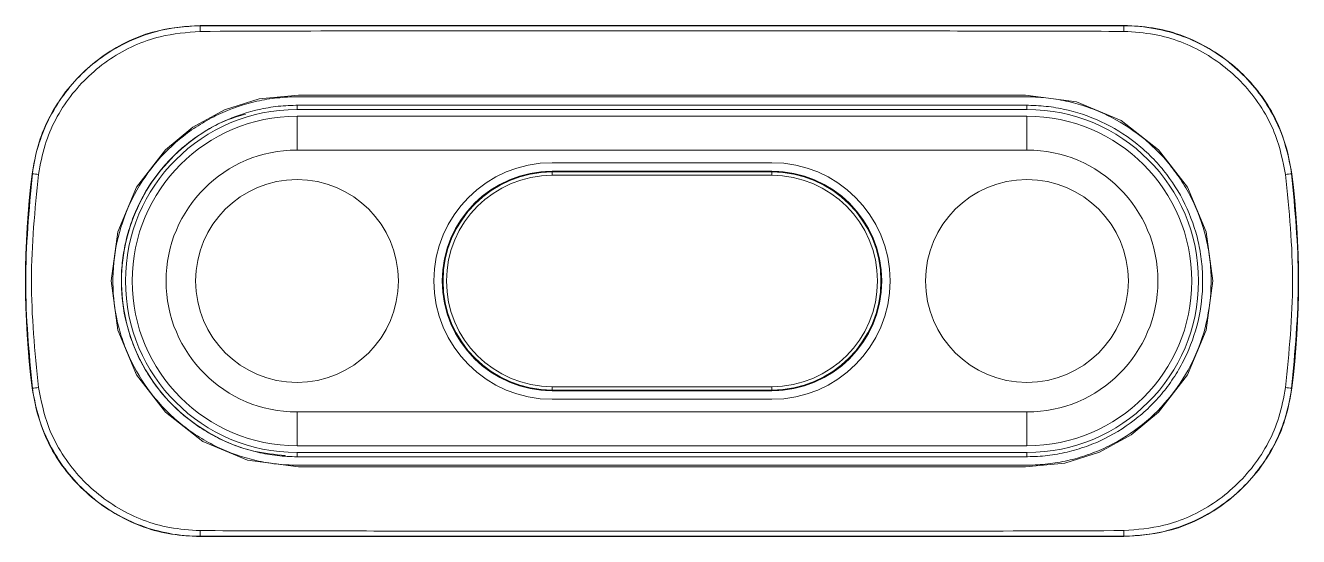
# Model space of a CAD drawing. Header units: millimetres. Extents: x 37 to 3702, y -325 to 1382.
# Drawn here: x 237.1 to 312.5, y 1351.4 to 1381.6 of the extents above; entities that cross this region are included whole.
import ezdxf

# ---------------------------------------------------------------- set-up
doc = ezdxf.new("R2010")
doc.units = ezdxf.units.MM
doc.layers.get('0').update_dxf_attribs({"lineweight": 20})

msp = doc.modelspace()

# ---------------------------------------------------------------- linework, layer by layer
at = {"color": 7, "linetype": 'Continuous', "lineweight": 20}
for p, q in [((247.486, 1381.627), (247.486, 1381.611)), ((247.486, 1381.627), (302.148, 1381.627)), ((302.148, 1381.627), (302.148, 1381.611)), ((253.217, 1376.902), (253.217, 1376.657)), ((296.417, 1376.657), (253.217, 1376.657)), ((296.417, 1376.903), (296.417, 1376.657)), ((253.217, 1376.257), (296.417, 1376.257)), ((253.217, 1374.257), (253.217, 1376.257)), ((296.417, 1374.257), (296.417, 1376.257)), ((253.217, 1374.257), (296.417, 1374.257)), ((281.317, 1373.507), (268.317, 1373.507)), ((237.543, 1372.851), (237.558, 1372.849)), ((269.817, 1373.007), (268.317, 1372.994)), ((281.317, 1373.007), (268.317, 1373.007)), ((268.317, 1372.962), (268.317, 1372.994)), ((268.317, 1372.962), (268.317, 1372.762)), ((268.317, 1372.962), (281.317, 1372.962)), ((281.317, 1372.762), (268.317, 1372.762)), ((281.317, 1372.994), (279.817, 1373.007)), ((281.317, 1372.962), (281.317, 1372.994)), ((281.317, 1372.962), (281.317, 1372.762)), ((312.092, 1372.851), (312.076, 1372.849)), ((265.317, 1372.273), (265.317, 1372.243)), ((284.317, 1372.273), (284.317, 1372.243)), ((262.161, 1368.507), (262.133, 1368.507)), ((262.194, 1368.607), (262.166, 1368.607)), ((287.44, 1368.607), (287.469, 1368.607)), ((287.502, 1368.507), (287.473, 1368.507)), ((262.133, 1364.507), (262.161, 1364.507)), ((262.166, 1364.407), (262.194, 1364.407)), ((287.469, 1364.407), (287.44, 1364.407)), ((287.473, 1364.507), (287.502, 1364.507)), ((265.317, 1360.771), (265.317, 1360.741)), ((284.317, 1360.771), (284.317, 1360.741)), ((237.543, 1360.163), (237.558, 1360.165)), ((268.317, 1360.252), (268.317, 1360.052)), ((268.317, 1360.252), (281.317, 1360.252)), ((281.317, 1360.052), (268.317, 1360.052)), ((268.317, 1360.052), (268.317, 1360.02)), ((268.317, 1360.02), (269.817, 1360.007)), ((268.317, 1360.007), (281.317, 1360.007)), ((279.817, 1360.007), (281.317, 1360.02)), ((281.317, 1360.252), (281.317, 1360.052)), ((281.317, 1360.052), (281.317, 1360.02)), ((312.092, 1360.163), (312.076, 1360.165)), ((268.317, 1359.507), (281.317, 1359.507)), ((253.217, 1358.757), (253.217, 1356.757)), ((253.217, 1358.757), (296.417, 1358.757)), ((296.417, 1358.757), (296.417, 1356.757)), ((253.217, 1356.757), (296.417, 1356.757)), ((253.217, 1356.357), (296.417, 1356.357)), ((253.217, 1356.357), (253.217, 1356.111)), ((296.417, 1356.357), (296.417, 1356.111)), ((247.486, 1351.387), (247.486, 1351.403)), ((302.148, 1351.387), (247.486, 1351.387)), ((302.148, 1351.387), (302.148, 1351.403))]:
    msp.add_line(p, q, dxfattribs=at)
at = {"color": 7, "linetype": 'Continuous', "lineweight": 20, "flags": 128}
msp.add_lwpolyline([(274.848, 1377.507), (285.669, 1377.507), (296.327, 1377.507), (299.35, 1377.109), (301.982, 1375.995), (304.204, 1374.277), (305.917, 1372.052), (307.026, 1369.413), (307.417, 1366.507), (307.026, 1363.601), (305.917, 1360.962), (304.204, 1358.737), (302.579, 1357.395), (300.709, 1356.379), (298.651, 1355.736), (296.327, 1355.507), (285.653, 1355.507), (274.817, 1355.507), (263.981, 1355.507), (253.307, 1355.507), (250.285, 1355.905), (247.652, 1357.019), (245.43, 1358.737), (243.717, 1360.962), (242.608, 1363.601), (242.217, 1366.507), (242.608, 1369.413), (243.717, 1372.052), (245.43, 1374.277), (247.056, 1375.619), (248.925, 1376.635), (250.983, 1377.278), (253.307, 1377.507), (263.981, 1377.507), (274.817, 1377.507), (274.848, 1377.507)], dxfattribs=at)
at = {"color": 7, "linetype": 'Continuous', "lineweight": 20}
for centre in [(253.217, 1366.507), (296.417, 1366.507)]:
    msp.add_circle(centre, 6, dxfattribs=at)
for centre, radius, start, end in [((254.223, 1381.33), 6.743, 177.61546, 180.45564), ((295.412, 1381.33), 6.742, 359.54428, 2.38496), ((253.217, 1366.507), 10.15, 90, 270), ((296.417, 1366.507), 10.15, 270, 90), ((253.217, 1366.507), 9.75, 90, 270), ((296.417, 1366.507), 9.75, 270, 90), ((253.217, 1366.507), 7.75, 90, 270), ((296.417, 1366.507), 7.75, 270, 90), ((268.317, 1366.507), 7, 90, 270), ((281.317, 1366.507), 7, 270, 90), ((288.217, 1366.507), 51.07, 172.86467, 187.13533), ((236.299, 1360.408), 12.504, 82.58946, 84.21949), ((268.317, 1366.507), 6.5, 90, 270), ((268.317, 1366.507), 6.455, 90, 270), ((268.317, 1366.507), 6.255, 90, 270), ((268.317, 1366.507), 6.473, 104.31086, 162.00233), ((281.317, 1366.507), 6.5, 270, 90), ((281.317, 1366.507), 6.455, 270, 90), ((281.317, 1366.507), 6.255, 270, 90), ((281.317, 1366.507), 6.473, 17.99767, 75.68914), ((313.336, 1360.403), 12.509, 95.78104, 97.41043), ((261.417, 1366.507), 51.07, 352.86467, 7.13533), ((268.317, 1366.507), 6.473, 197.99767, 255.68914), ((281.317, 1366.507), 6.473, 284.31086, 342.00233), ((236.298, 1372.611), 12.509, 275.78104, 277.41043), ((313.336, 1372.606), 12.504, 262.58946, 264.21949), ((254.222, 1351.684), 6.742, 179.54428, 182.38496), ((295.411, 1351.684), 6.743, 357.61546, 0.45564)]:
    msp.add_arc(centre, radius, start, end, dxfattribs=at)
for centre, start_param, end_param in [((268.374, 1366.507), 1.579523, 1.829015), ((281.261, 1366.507), 1.312578, 1.562069), ((268.374, 1366.507), 4.45417, 4.703662), ((281.261, 1366.507), 4.721116, 4.970608)]:
    msp.add_ellipse(centre, major_axis=(6.487, 0), ratio=0.999962, start_param=start_param, end_param=end_param, dxfattribs=at)
for points, knots in [([(237.543, 1372.851), (237.642, 1373.408), (237.937, 1375.073), (239.252, 1377.639), (241.7, 1380.013), (244.595, 1381.402), (246.603, 1381.558), (247.486, 1381.627)], [0, 0, 0, 0, 0.1175325, 0.3507115, 0.5838275, 0.8168177, 1, 1, 1, 1]), ([(237.558, 1372.849), (237.558, 1372.849), (237.635, 1373.469), (238.014, 1375.183), (239.364, 1377.775), (241.861, 1380.114), (244.717, 1381.372), (246.665, 1381.611), (247.486, 1381.611), (247.486, 1381.611)], [0, 0, 0, 0, 0.000004, 0.130191, 0.363089, 0.596093, 0.829022, 0.999996, 1, 1, 1, 1]), ([(247.481, 1381.277), (246.688, 1381.21), (244.816, 1381.053), (242.068, 1379.786), (239.679, 1377.545), (238.338, 1375.055), (238.024, 1373.401), (237.911, 1372.808)], [0, 0, 0, 0, 0.171211, 0.404154, 0.637018, 0.869791, 1, 1, 1, 1]), ([(302.154, 1381.277), (297.38, 1381.289), (285.509, 1381.318), (270.461, 1381.299), (257.011, 1381.313), (250.657, 1381.289), (247.481, 1381.277)], [0, 0, 0, 0, 0.261929, 0.651384, 0.825692, 1, 1, 1, 1]), ([(247.486, 1381.611), (254.211, 1381.61), (267.66, 1381.61), (285.88, 1381.609), (297.376, 1381.61), (302.148, 1381.611)], [0, 0, 0, 0, 0.36906, 0.73812, 1, 1, 1, 1]), ([(302.148, 1381.627), (302.714, 1381.598), (304.402, 1381.512), (307.112, 1380.526), (309.771, 1378.392), (311.509, 1375.691), (311.913, 1373.719), (312.092, 1372.851)], [0, 0, 0, 0, 0.117532, 0.350738, 0.583859, 0.816762, 1, 1, 1, 1]), ([(302.148, 1381.611), (302.148, 1381.611), (302.774, 1381.611), (304.521, 1381.448), (307.261, 1380.431), (309.891, 1378.244), (311.495, 1375.567), (311.975, 1373.664), (312.076, 1372.849), (312.076, 1372.849)], [0, 0, 0, 0, 0.0000042, 0.130193, 0.3630771, 0.5960828, 0.8289146, 0.9999958, 1, 1, 1, 1]), ([(311.723, 1372.808), (311.562, 1373.587), (311.182, 1375.424), (309.589, 1377.996), (307.075, 1380.095), (304.438, 1381.122), (302.757, 1381.236), (302.154, 1381.277)], [0, 0, 0, 0, 0.1710955, 0.4037804, 0.6366601, 0.8696121, 1, 1, 1, 1]), ([(274.817, 1355.611), (268.324, 1355.611), (261.83, 1355.611), (254.931, 1355.611), (254.525, 1355.611), (253.917, 1355.611), (253.714, 1355.612), (253.308, 1355.611), (253.105, 1355.61), (252.498, 1355.627), (252.095, 1355.662), (251.294, 1355.775), (250.894, 1355.854), (249.713, 1356.158), (248.96, 1356.445), (247.884, 1356.997), (247.532, 1357.203), (246.854, 1357.653), (246.531, 1357.895), (245.914, 1358.412), (245.62, 1358.687), (245.063, 1359.269), (244.799, 1359.578), (244.058, 1360.55), (243.645, 1361.241), (243.142, 1362.34), (242.993, 1362.718), (242.739, 1363.492), (242.634, 1363.883), (242.387, 1365.065), (242.31, 1365.868), (242.336, 1367.499), (242.44, 1368.297), (242.82, 1369.863), (243.102, 1370.637), (243.82, 1372.079), (244.255, 1372.757), (245.285, 1374.021), (245.862, 1374.585), (246.812, 1375.33), (247.144, 1375.562), (247.837, 1375.99), (248.194, 1376.184), (249.287, 1376.701), (250.048, 1376.964), (251.24, 1377.23), (251.641, 1377.296), (252.243, 1377.361), (252.444, 1377.377), (252.846, 1377.398), (253.047, 1377.402), (253.651, 1377.405), (254.055, 1377.403), (254.861, 1377.403), (261.713, 1377.403), (275.013, 1377.403), (287.911, 1377.403), (294.763, 1377.403), (295.166, 1377.403), (295.771, 1377.403), (295.972, 1377.402), (296.375, 1377.403), (296.577, 1377.403), (297.181, 1377.383), (297.586, 1377.347), (298.382, 1377.231), (298.775, 1377.152), (299.547, 1376.951), (299.928, 1376.829), (300.676, 1376.544), (301.047, 1376.378), (302.121, 1375.825), (302.786, 1375.383), (303.709, 1374.613), (304.005, 1374.336), (304.562, 1373.754), (304.823, 1373.45), (305.309, 1372.816), (305.534, 1372.486), (305.949, 1371.801), (306.139, 1371.444), (306.646, 1370.345), (306.899, 1369.587), (307.152, 1368.413), (307.215, 1368.014), (307.297, 1367.211), (307.316, 1366.81), (307.306, 1365.611), (307.211, 1364.815), (306.843, 1363.24), (306.576, 1362.486), (305.879, 1361.046), (305.445, 1360.354), (304.449, 1359.102), (303.887, 1358.534), (302.627, 1357.518), (301.952, 1357.088), (300.878, 1356.558), (300.51, 1356.401), (299.751, 1356.127), (299.363, 1356.01), (298.585, 1355.822), (298.192, 1355.75), (297.401, 1355.648), (297.002, 1355.621), (296.398, 1355.611), (296.196, 1355.611), (295.793, 1355.611), (295.591, 1355.611), (294.986, 1355.611), (291.356, 1355.611), (287.725, 1355.611), (282.885, 1355.611), (280.464, 1355.611), (277.641, 1355.611), (276.229, 1355.611), (275.624, 1355.611), (275.221, 1355.611), (275.02, 1355.611), (274.817, 1355.611)], [0, 0, 0, 0, 0.125, 0.125, 0.132812, 0.132812, 0.136719, 0.136719, 0.140625, 0.140625, 0.148437, 0.148437, 0.15625, 0.15625, 0.171875, 0.171875, 0.179687, 0.179687, 0.1875, 0.1875, 0.195312, 0.195312, 0.203125, 0.203125, 0.21875, 0.21875, 0.226562, 0.226562, 0.234375, 0.234375, 0.25, 0.25, 0.265625, 0.265625, 0.28125, 0.28125, 0.296875, 0.296875, 0.3125, 0.3125, 0.320312, 0.320312, 0.328125, 0.328125, 0.34375, 0.34375, 0.351562, 0.351562, 0.355469, 0.355469, 0.359375, 0.359375, 0.367187, 0.367187, 0.375, 0.5, 0.625, 0.625, 0.632812, 0.632812, 0.636719, 0.636719, 0.640625, 0.640625, 0.648437, 0.648437, 0.65625, 0.65625, 0.664062, 0.664062, 0.671875, 0.671875, 0.6875, 0.6875, 0.695312, 0.695312, 0.703125, 0.703125, 0.710937, 0.710937, 0.71875, 0.71875, 0.734375, 0.734375, 0.742187, 0.742187, 0.75, 0.75, 0.765625, 0.765625, 0.78125, 0.78125, 0.796875, 0.796875, 0.8125, 0.8125, 0.828125, 0.828125, 0.835937, 0.835937, 0.84375, 0.84375, 0.851562, 0.851562, 0.859375, 0.859375, 0.863281, 0.863281, 0.867187, 0.867187, 0.875, 0.9375, 0.9375, 0.96875, 0.984375, 0.992187, 0.996094, 0.996094, 1, 1, 1, 1]), ([(274.817, 1356.111), (281.141, 1356.111), (287.465, 1356.111), (294.579, 1356.111), (295.369, 1356.111), (296.555, 1356.111), (296.949, 1356.117), (297.731, 1356.187), (298.119, 1356.244), (298.889, 1356.402), (299.272, 1356.504), (300.029, 1356.751), (300.397, 1356.895), (301.468, 1357.387), (302.14, 1357.792), (303.083, 1358.52), (303.383, 1358.781), (303.948, 1359.329), (304.213, 1359.619), (304.711, 1360.227), (304.943, 1360.546), (305.373, 1361.214), (305.568, 1361.559), (306.09, 1362.618), (306.356, 1363.358), (306.72, 1364.906), (306.811, 1365.689), (306.814, 1366.868), (306.792, 1367.263), (306.705, 1368.053), (306.638, 1368.444), (306.375, 1369.593), (306.115, 1370.335), (305.419, 1371.767), (304.997, 1372.43), (304.255, 1373.347), (303.989, 1373.64), (303.422, 1374.198), (303.125, 1374.458), (302.196, 1375.184), (301.525, 1375.596), (300.083, 1376.267), (299.337, 1376.515), (298.183, 1376.759), (297.791, 1376.819), (297.198, 1376.875), (297, 1376.888), (296.604, 1376.903), (296.406, 1376.903), (295.416, 1376.901), (294.624, 1376.903), (287.496, 1376.903), (274.825, 1376.903), (261.757, 1376.903), (255.026, 1376.903), (254.234, 1376.903), (253.838, 1376.904), (253.244, 1376.903), (253.046, 1376.903), (252.651, 1376.889), (252.453, 1376.876), (251.862, 1376.821), (251.468, 1376.762), (250.292, 1376.515), (249.541, 1376.263), (248.465, 1375.761), (248.114, 1375.573), (247.431, 1375.153), (247.106, 1374.925), (246.483, 1374.436), (246.187, 1374.175), (245.624, 1373.618), (245.356, 1373.321), (244.605, 1372.385), (244.185, 1371.715), (243.671, 1370.643), (243.519, 1370.273), (243.259, 1369.517), (243.152, 1369.135), (242.981, 1368.363), (242.918, 1367.972), (242.836, 1367.184), (242.817, 1366.783), (242.832, 1365.585), (242.932, 1364.801), (243.215, 1363.645), (243.333, 1363.261), (243.611, 1362.513), (243.77, 1362.15), (244.128, 1361.445), (244.327, 1361.104), (244.765, 1360.442), (245.006, 1360.119), (245.776, 1359.204), (246.351, 1358.662), (247.304, 1357.947), (247.639, 1357.725), (248.328, 1357.324), (248.681, 1357.145), (249.405, 1356.827), (249.776, 1356.689), (250.535, 1356.455), (250.927, 1356.359), (251.707, 1356.214), (252.098, 1356.164), (252.685, 1356.123), (252.881, 1356.115), (253.272, 1356.11), (253.468, 1356.111), (254.448, 1356.111), (255.231, 1356.111), (259.148, 1356.111), (263.849, 1356.111), (269.333, 1356.111), (272.075, 1356.111), (273.446, 1356.111), (274.034, 1356.111), (274.425, 1356.111), (274.62, 1356.111), (274.817, 1356.111)], [0, 0, 0, 0, 0.125, 0.125, 0.140625, 0.140625, 0.148438, 0.148438, 0.15625, 0.15625, 0.164063, 0.164063, 0.171875, 0.171875, 0.1875, 0.1875, 0.195313, 0.195313, 0.203125, 0.203125, 0.210938, 0.210938, 0.21875, 0.21875, 0.234375, 0.234375, 0.25, 0.25, 0.257813, 0.257813, 0.265625, 0.265625, 0.28125, 0.28125, 0.296875, 0.296875, 0.304688, 0.304688, 0.3125, 0.3125, 0.328125, 0.328125, 0.34375, 0.34375, 0.351562, 0.351562, 0.355469, 0.355469, 0.359375, 0.359375, 0.375, 0.375, 0.5, 0.625, 0.632813, 0.632813, 0.640625, 0.640625, 0.644531, 0.644531, 0.648438, 0.648438, 0.65625, 0.65625, 0.671875, 0.671875, 0.679688, 0.679688, 0.6875, 0.6875, 0.695313, 0.695313, 0.703125, 0.703125, 0.71875, 0.71875, 0.726563, 0.726563, 0.734375, 0.734375, 0.742188, 0.742188, 0.75, 0.75, 0.765625, 0.765625, 0.773438, 0.773438, 0.78125, 0.78125, 0.789063, 0.789063, 0.796875, 0.796875, 0.8125, 0.8125, 0.820313, 0.820313, 0.828125, 0.828125, 0.835938, 0.835938, 0.84375, 0.84375, 0.851563, 0.851563, 0.855469, 0.855469, 0.859375, 0.859375, 0.875, 0.875, 0.9375, 0.96875, 0.984375, 0.992188, 0.996094, 0.996094, 1, 1, 1, 1]), ([(250.174, 1376.368), (249.807, 1376.269), (248.689, 1375.966), (247.017, 1374.928), (245.279, 1373.348), (243.953, 1371.392), (243.094, 1369.197), (242.748, 1366.862), (242.935, 1364.51), (243.642, 1362.26), (244.836, 1360.225), (246.454, 1358.506), (248.417, 1357.207), (250.482, 1356.378), (251.897, 1356.244), (252.533, 1356.184)], [0, 0, 0, 0, 0.039494, 0.120509, 0.201819, 0.283294, 0.364451, 0.445753, 0.527228, 0.608394, 0.689686, 0.771163, 0.852337, 0.933619, 1, 1, 1, 1]), ([(237.558, 1360.165), (237.362, 1362.263), (236.966, 1366.49), (237.36, 1370.718), (237.558, 1372.849)], [0, 0, 0, 0, 0.496121, 1, 1, 1, 1]), ([(237.911, 1372.808), (237.707, 1370.726), (237.295, 1366.526), (237.705, 1362.325), (237.911, 1360.206)], [0, 0, 0, 0, 0.495668, 1, 1, 1, 1]), ([(311.723, 1360.206), (311.927, 1362.288), (312.339, 1366.488), (311.929, 1370.689), (311.723, 1372.808)], [0, 0, 0, 0, 0.495668, 1, 1, 1, 1]), ([(312.076, 1372.849), (312.273, 1370.751), (312.669, 1366.524), (312.275, 1362.296), (312.076, 1360.165)], [0, 0, 0, 0, 0.496121, 1, 1, 1, 1]), ([(247.486, 1351.387), (246.92, 1351.416), (245.232, 1351.502), (242.522, 1352.488), (239.863, 1354.622), (238.125, 1357.323), (237.721, 1359.295), (237.543, 1360.163)], [0, 0, 0, 0, 0.117532, 0.350738, 0.583859, 0.816762, 1, 1, 1, 1]), ([(247.486, 1351.403), (247.486, 1351.403), (246.861, 1351.403), (245.113, 1351.565), (242.374, 1352.583), (239.743, 1354.77), (238.14, 1357.447), (237.66, 1359.35), (237.558, 1360.165), (237.558, 1360.165)], [0, 0, 0, 0, 0.000004, 0.130193, 0.363077, 0.596083, 0.828915, 0.999996, 1, 1, 1, 1]), ([(237.911, 1360.206), (238.072, 1359.427), (238.452, 1357.589), (240.045, 1355.018), (242.56, 1352.919), (245.196, 1351.892), (246.877, 1351.778), (247.481, 1351.737)], [0, 0, 0, 0, 0.171095, 0.40378, 0.63666, 0.869612, 1, 1, 1, 1]), ([(312.076, 1360.165), (312.076, 1360.165), (311.999, 1359.545), (311.62, 1357.831), (310.27, 1355.239), (307.773, 1352.9), (304.917, 1351.642), (302.97, 1351.403), (302.148, 1351.403), (302.148, 1351.403)], [0, 0, 0, 0, 0.0000042, 0.1301906, 0.3630889, 0.5960926, 0.8290221, 0.9999958, 1, 1, 1, 1]), ([(312.092, 1360.163), (311.993, 1359.606), (311.697, 1357.941), (310.383, 1355.375), (307.935, 1353.001), (305.039, 1351.612), (303.032, 1351.456), (302.148, 1351.387)], [0, 0, 0, 0, 0.117533, 0.350711, 0.583827, 0.816818, 1, 1, 1, 1]), ([(302.154, 1351.737), (302.947, 1351.804), (304.818, 1351.961), (307.567, 1353.228), (309.956, 1355.469), (311.297, 1357.959), (311.61, 1359.613), (311.723, 1360.206)], [0, 0, 0, 0, 0.171211, 0.404154, 0.637018, 0.869791, 1, 1, 1, 1]), ([(247.481, 1351.737), (252.254, 1351.725), (264.125, 1351.696), (279.173, 1351.715), (292.624, 1351.701), (298.977, 1351.725), (302.154, 1351.737)], [0, 0, 0, 0, 0.261929, 0.651384, 0.825692, 1, 1, 1, 1]), ([(302.148, 1351.403), (298.786, 1351.404), (292.061, 1351.404), (278.612, 1351.404), (263.754, 1351.405), (252.258, 1351.404), (247.486, 1351.403)], [0, 0, 0, 0, 0.184528, 0.369061, 0.738121, 1, 1, 1, 1])]:
    msp.add_open_spline(points, degree=3, knots=knots, dxfattribs=at)

doc.saveas('drawing.dxf')
